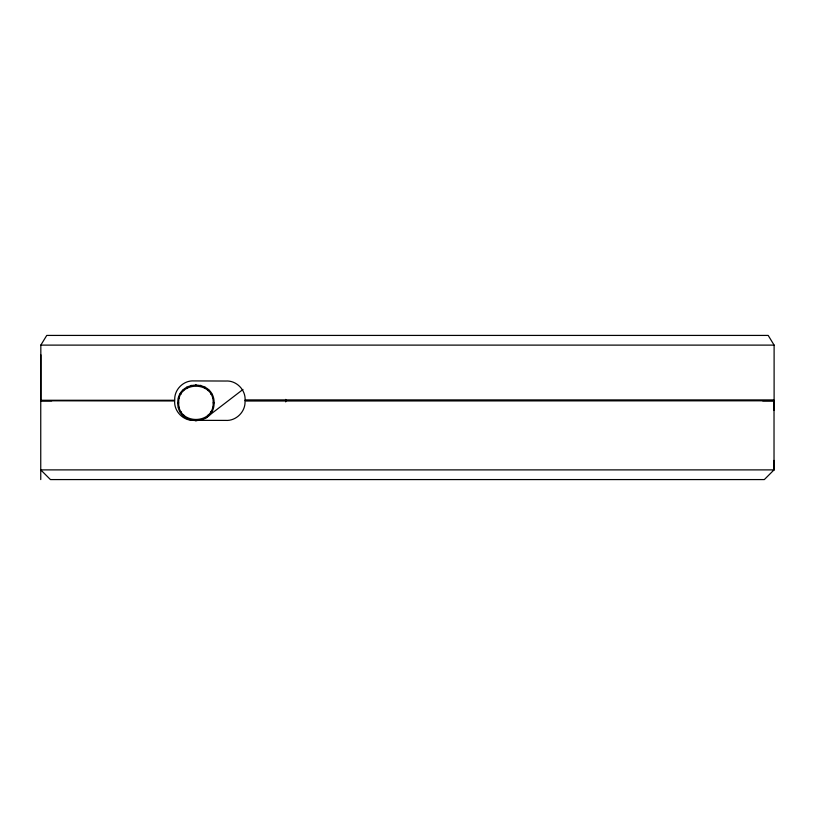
<?xml version="1.0" encoding="UTF-8"?>
<svg xmlns="http://www.w3.org/2000/svg" width="815" height="815" viewBox="0 0 815 815"><rect width="100%" height="100%" fill="white"/><g stroke="black" fill="none" stroke-linecap="round" stroke-linejoin="round"><path stroke-width="1.22" d="M40.831 400.267L40.831 345.112L46.74 335.423L768.199 335.423L774.107 345.112L774.107 400.267L245.071 400.257C245.835 389.774 236.218 380.208 225.735 381.033L193.99 380.921C183.497 380.157 173.931 389.784 174.767 400.267L40.831 400.267L40.831 354.81M774.168 460.791L774.026 469.888L40.75 469.888L50.449 479.577L764.327 479.577L774.026 469.888L774.026 460.414M177.751 402.834C177.507 379.23 214.355 379.23 214.111 402.834C214.355 426.439 177.507 426.439 177.751 402.834L178.679 402.834C177.833 380.666 214.029 380.666 213.184 402.834C214.029 425.002 177.833 425.002 178.679 402.834M191.23 420.397L191.464 419.501M200.398 386.167L200.633 385.271M186.839 418.574L187.307 417.779M204.555 387.889L205.023 387.084M183.08 415.691L183.732 415.039M208.131 390.63L208.783 389.978M242.982 389.458L205.023 418.574L204.555 417.779M180.186 411.921L180.991 411.463M210.871 394.205L211.676 393.747M178.373 407.541L179.259 407.296M212.603 398.362L213.489 398.128M40.831 345.112L774.107 345.112M245.071 400.257L774.107 400.267M40.75 479.577L40.75 400.797L51.742 400.797M762.677 400.797L774.026 400.797L774.168 409.884M774.026 410.118L774.026 400.797L245.009 401.021C245.763 411.555 236.146 421.161 225.612 420.408L194.072 420.346C183.538 421.1 173.931 411.494 174.675 400.96L40.75 400.797M213.184 402.834L214.111 402.834M178.373 398.128L179.259 398.362M212.603 407.296L213.489 407.541M180.186 393.747L180.991 394.205M210.871 411.463L211.676 411.921M183.08 389.978L183.732 390.63M208.131 415.039L208.783 415.691M186.839 387.084L187.307 387.889M191.23 385.271L191.464 386.167M200.398 419.501L200.633 420.397M774.026 400.797L774.026 469.888M285.708 399.411L285.708 401.887M195.936 384.649L195.936 385.577M195.936 420.092L195.936 421.009"/></g></svg>
